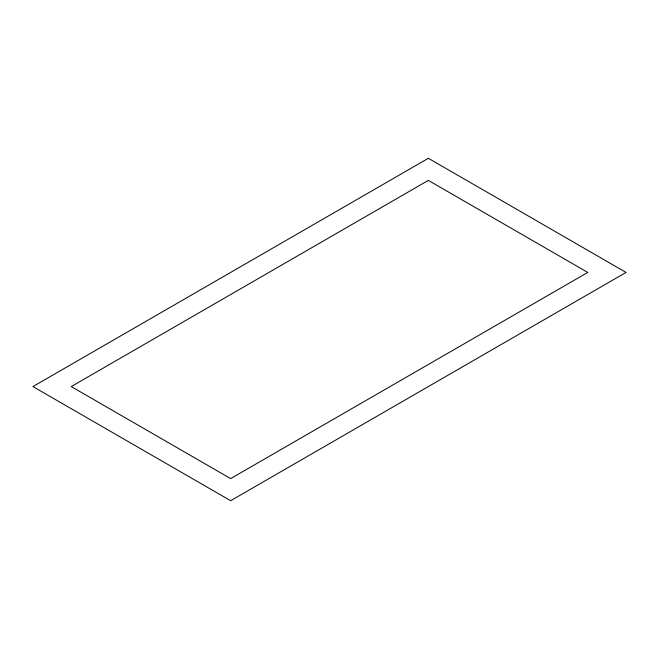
<?xml version="1.0" encoding="UTF-8"?>
<svg xmlns="http://www.w3.org/2000/svg" width="659" height="659" viewBox="0 0 659 659"><rect width="100%" height="100%" fill="white"/><g stroke="black" fill="none" stroke-linecap="round" stroke-linejoin="round"><path stroke-width="0.99" d="M428.35 158.292L32.95 386.569L230.65 500.708L626.05 272.431L428.35 158.292M428.35 180.393L71.238 386.569L230.65 478.607L587.762 272.431L428.35 180.393"/></g></svg>
